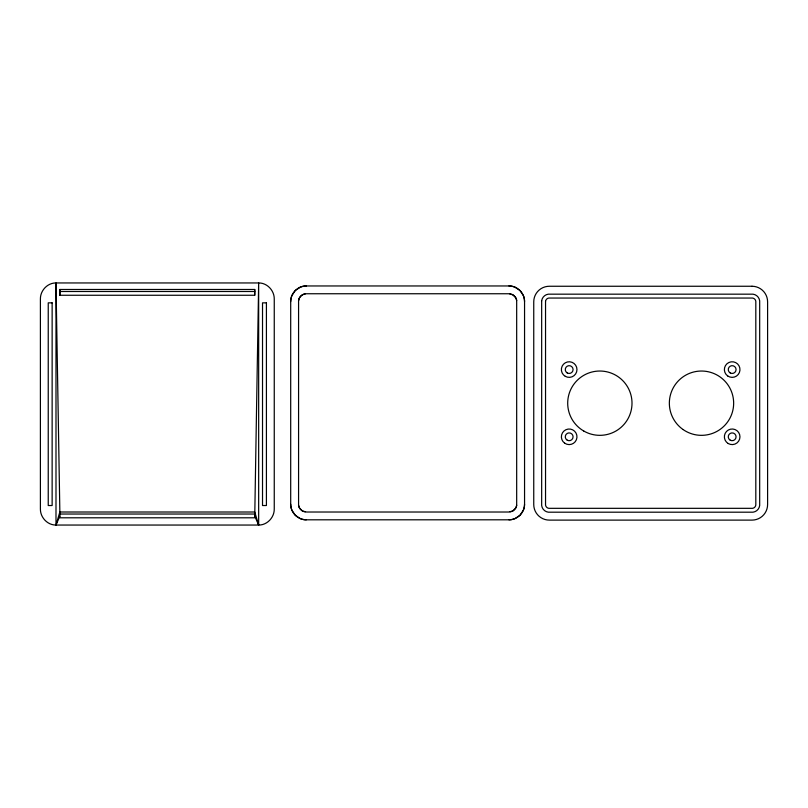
<?xml version="1.0" encoding="UTF-8"?>
<svg xmlns="http://www.w3.org/2000/svg" width="808" height="808" viewBox="0 0 808 808"><rect width="100%" height="100%" fill="white"/><g stroke="black" fill="none" stroke-linecap="round" stroke-linejoin="round"><path stroke-width="1.21" d="M59.853 289.476L59.853 295.253L254.722 295.253L254.762 293.506L254.722 289.476L59.853 289.476L59.853 295.253M298.576 300.536L298.576 505.232A8.242 7.969 0 0 0 299.556 508.111L302.404 510.959L306.545 512.019L508.707 512.019L512.858 510.959L515.696 508.111A8.242 7.969 0 0 0 516.676 505.232L516.676 300.536A8.242 7.969 0 0 0 515.696 297.657L512.858 294.809L508.707 293.748L306.545 293.748C302.667 293.607 299.021 296.667 298.576 300.536A7.777 7.777 0 0 1 305.272 293.839M55.994 525.048L59.853 512.009L55.994 282.951L258.661 282.951C267.206 282.8 274.457 290.668 274.255 299.091L274.255 508.909C274.457 517.332 267.206 525.2 258.661 525.048L55.994 525.048C47.45 525.2 40.198 517.332 40.4 508.909L40.4 299.091C40.198 290.668 47.45 282.8 55.994 282.951L55.994 525.048L59.853 516.07M306.293 285.961L508.959 285.961A15.13 14.615 0 0 1 514.928 287.143L519.988 290.526L523.372 295.587A16.635 16.069 0 0 1 524.554 301.546L524.554 504.222A16.635 16.069 0 0 1 523.372 510.191L519.988 515.241L514.928 518.625A15.13 14.615 0 0 1 508.959 519.807L306.293 519.807A15.13 14.615 0 0 1 300.324 518.625L295.263 515.241L291.89 510.181A16.635 16.069 0 0 1 290.698 504.222L290.698 301.546A16.635 16.069 0 0 1 291.89 295.587L295.263 290.526L300.324 287.143A15.13 14.615 0 0 1 306.293 285.961A15.594 15.594 0 0 0 290.698 301.546M59.853 291.496L254.722 291.496M59.853 514.029L254.722 514.029M254.722 516.07L258.661 525.048L258.661 282.951L254.722 517.797L59.853 517.797L59.853 512.009L254.722 512.009L258.661 525.048M254.722 289.476L254.722 295.253M305.272 511.929A7.777 7.777 0 0 1 298.576 505.232M509.979 293.839A7.777 7.777 0 0 1 516.676 300.536M508.959 285.961A15.594 15.594 0 0 1 524.554 301.546M516.676 505.232A7.777 7.777 0 0 1 509.979 511.929M306.293 519.807A15.594 15.594 0 0 1 290.698 504.222M524.554 504.222A15.594 15.594 0 0 1 508.959 519.807M541.663 300.839L541.663 505.525A7.737 7.737 0 0 0 548.329 512.191L753.016 512.191A7.737 7.737 0 0 0 759.682 505.525L759.682 300.839A7.737 7.737 0 0 0 753.016 294.173L548.329 294.173A7.737 7.737 0 0 0 541.663 300.839M545.541 301.344L545.541 505.02A3.838 3.838 0 0 0 548.834 508.323L752.511 508.323A3.838 3.838 0 0 0 755.813 505.02L755.813 301.344A3.838 3.838 0 0 0 752.511 298.051L548.834 298.051A3.838 3.838 0 0 0 545.541 301.344M752.006 286.254L549.339 286.254A15.594 15.594 0 0 0 533.745 301.849L533.745 504.515A15.594 15.594 0 0 0 549.339 520.11L752.006 520.11A15.594 15.594 0 0 0 767.6 504.515L767.6 301.849A15.594 15.594 0 0 0 752.006 286.254M52.136 302.849L48.238 302.849L48.238 505.525L52.136 505.525L52.136 302.849M266.418 302.849L262.519 302.849L262.519 505.525L266.418 505.525L266.418 302.849M567.226 372.942A3.899 3.899 0 0 0 573.074 369.569A3.899 3.899 0 0 0 567.226 366.186A3.899 3.899 0 0 0 567.226 372.942M565.277 376.326A7.797 7.797 0 0 0 576.973 369.569A7.797 7.797 0 0 0 565.277 362.812A7.797 7.797 0 0 0 565.277 376.326M683.053 429.523A32.158 32.158 0 0 0 733.533 405.99A32.158 32.158 0 0 0 687.911 374.043A32.158 32.158 0 0 0 683.053 429.523M727.695 375.952A7.797 7.797 0 0 0 739.946 370.246A7.797 7.797 0 0 0 728.877 362.499A7.797 7.797 0 0 0 727.695 375.952M730.22 372.942A3.899 3.899 0 0 0 736.068 369.569A3.899 3.899 0 0 0 730.22 366.186A3.899 3.899 0 0 0 730.22 372.942M728.2 443.511A7.797 7.797 0 0 0 739.966 436.875A7.797 7.797 0 0 0 728.341 430.007A7.797 7.797 0 0 0 728.2 443.511M567.226 440.178A3.899 3.899 0 0 0 573.074 436.795A3.899 3.899 0 0 0 567.226 433.421A3.899 3.899 0 0 0 567.226 440.178M583.77 431.028A32.158 32.158 0 0 0 632.008 403.182A32.158 32.158 0 0 0 583.77 375.336A32.158 32.158 0 0 0 583.77 431.028M564.701 443.188A7.797 7.797 0 0 0 576.942 437.481A7.797 7.797 0 0 0 565.883 429.735A7.797 7.797 0 0 0 564.701 443.188M730.19 440.158A3.899 3.899 0 0 0 736.068 436.835A3.899 3.899 0 0 0 730.26 433.401A3.899 3.899 0 0 0 730.19 440.158"/></g></svg>
